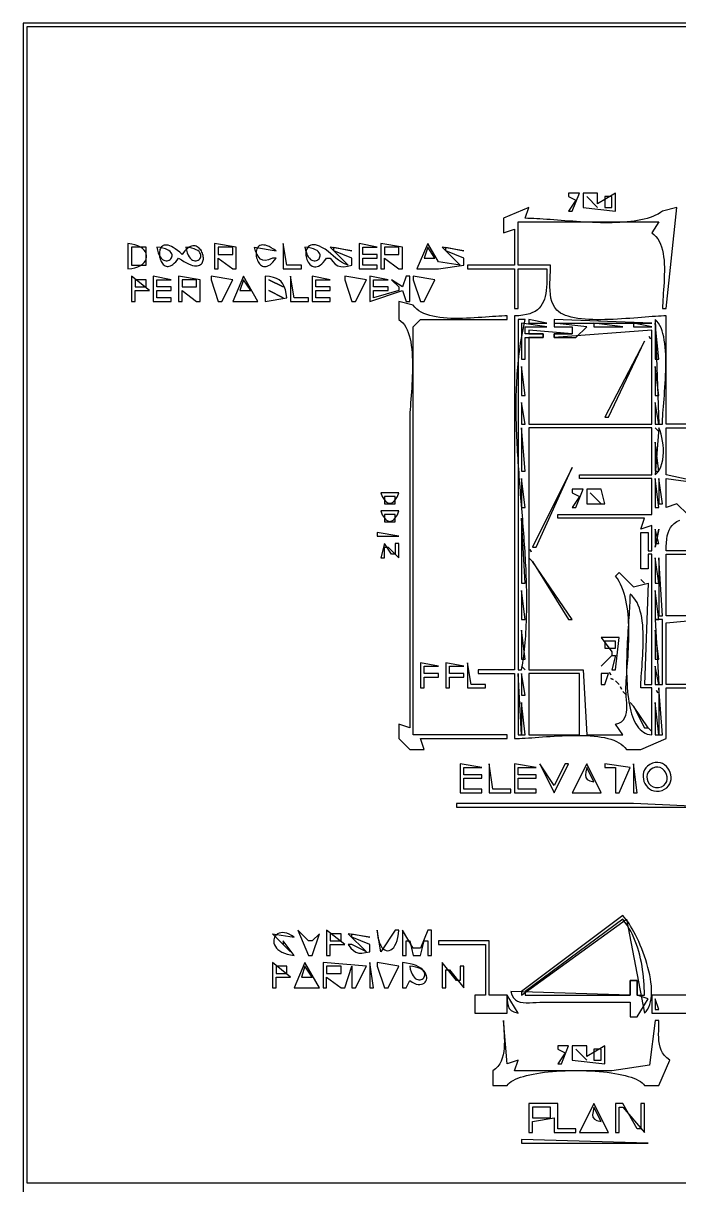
# Model space of a CAD drawing. Extents: x 0 to 2384, y 0 to 1684.
# Drawn here: x 482 to 663.5, y 1191.5 to 1513 of the extents above; entities that cross this region are included whole.
import ezdxf

# ---------------------------------------------------------------- set-up
doc = ezdxf.new("R2010")
doc.units = 0
doc.layers.add('C251', color=251, linetype='CONTINUOUS')
doc.layers.add('C7', color=7, linetype='CONTINUOUS')

msp = doc.modelspace()

# ---------------------------------------------------------------- linework, layer by layer
at = {"layer": 'C251'}
for points in [[(620, 1430), (620, 1420), (621, 1420), (621, 1426), (626, 1426), (626, 1427), (621, 1427), (621, 1429), (627, 1429), (620, 1430)], [(629, 1430), (629, 1429), (634, 1429), (634, 1427), (629, 1427), (629, 1426), (635, 1426), (638, 1429), (629, 1430)], [(640, 1430), (640, 1429), (648, 1429), (640, 1430)], [(651, 1430), (651, 1429), (656, 1429), (651, 1430)], [(657, 1430), (657, 1420), (658, 1420), (657, 1430)], [(654, 1425), (643, 1404), (644, 1404), (654, 1425)], [(655.3333, 1426.3334), (655.6667, 1425.6666), (655.3333, 1426.3334)], [(620, 1418), (620, 1410), (621, 1410), (620, 1418)], [(657, 1418), (657, 1410), (658, 1410), (657, 1418)], [(620, 1408), (620, 1402), (621, 1402), (620, 1408)], [(657, 1408), (657, 1402), (658, 1402), (657, 1408)], [(620, 1401), (620, 1389), (621, 1389), (620, 1401)], [(657, 1401), (658, 1400), (657, 1401)], [(657, 1397), (657, 1389), (658, 1389), (657, 1397)], [(634, 1390), (623, 1368), (624, 1368), (634, 1390)], [(620, 1387), (620, 1379), (621, 1379), (620, 1387)], [(657, 1387), (657, 1379), (658, 1379), (657, 1387)], [(620, 1376), (620, 1358), (621, 1358), (620, 1376)], [(657, 1373), (657, 1369), (658, 1369), (657, 1373)], [(582, 1369), (581, 1365), (582, 1365), (582, 1368), (583, 1368), (586, 1365), (586, 1369), (585, 1369), (585, 1366), (584, 1366), (582, 1369)], [(622.3333, 1367.3334), (622.6667, 1366.6666), (622.3333, 1367.3334)], [(622, 1365), (623, 1364), (622, 1365)], [(623, 1364), (633, 1348), (634, 1348), (623, 1364)], [(657, 1365), (657, 1358), (658, 1358), (657, 1365)], [(620, 1356), (620, 1348), (621, 1348), (620, 1356)], [(657, 1356), (657, 1348), (658, 1348), (657, 1356)], [(620, 1345), (620, 1337), (621, 1337), (620, 1345)], [(657, 1345), (657, 1337), (658, 1337), (657, 1345)], [(620, 1335), (621, 1334), (620, 1335)], [(657, 1335), (657, 1330), (658, 1330), (657, 1335)], [(620, 1333), (620, 1327), (621, 1327), (620, 1333)], [(644.3333, 1333.3334), (644.6667, 1332.6666), (644.3333, 1333.3334)], [(646, 1331), (647, 1330), (646, 1331)], [(647.3333, 1329.3334), (647.6667, 1328.6666), (647.3333, 1329.3334)], [(648, 1328), (649, 1327), (648, 1328)], [(657.3333, 1328.3334), (657.6667, 1327.6666), (657.3333, 1328.3334)], [(620, 1325), (620, 1316), (621, 1316), (620, 1325)], [(650, 1325), (651, 1324), (650, 1325)], [(657, 1325), (657, 1316), (658, 1316), (657, 1325)], [(651, 1324), (654, 1318), (655, 1318), (651, 1324)], [(655, 1318), (656, 1317), (655, 1318)], [(648, 1266), (620, 1245), (620, 1244), (649, 1265), (654, 1239), (654.4774, 1239.4933), (654.8838, 1240.0576), (655.2218, 1240.688), (655.4943, 1241.3798), (655.7041, 1242.1279), (655.854, 1242.9277), (655.9469, 1243.7743), (655.9856, 1244.6629), (655.9729, 1245.5886), (655.9116, 1246.5465), (655.8047, 1247.5319), (655.6548, 1248.5399), (655.4648, 1249.5656), (655.2376, 1250.6043), (654.976, 1251.6511), (654.6828, 1252.7012), (654.3608, 1253.7497), (654.0128, 1254.7917), (653.6418, 1255.8226), (653.2504, 1256.8373), (652.8416, 1257.8312), (652.4181, 1258.7993), (651.9828, 1259.7368), (651.5386, 1260.6388), (651.0881, 1261.5007), (650.6344, 1262.3174), (650.1801, 1263.0842), (649.7281, 1263.7962), (649.2813, 1264.4486), (648.8425, 1265.0366), (648.4144, 1265.5553), (648, 1266)], [(597, 1259), (597, 1258), (610, 1258), (610, 1244), (607, 1244), (607, 1239), (616, 1239), (616, 1244), (611, 1244), (611, 1259), (597, 1259)], [(551, 1253), (551, 1246), (552, 1246), (552, 1249), (556, 1249), (551, 1253)], [(560, 1253), (557, 1246), (558, 1246), (563, 1246), (564, 1246), (560, 1253)], [(565, 1253), (565, 1246), (566, 1246), (566, 1249), (570, 1246), (571, 1246), (573, 1252), (573, 1246), (574, 1246), (577, 1252), (565, 1253)], [(578, 1253), (578, 1246), (579, 1246), (578, 1253)], [(580, 1253), (580, 1252), (582, 1246), (583, 1246), (586, 1252), (580, 1253)], [(587, 1253), (587, 1246), (588, 1246), (589, 1248), (589.6435, 1247.5817), (590.2526, 1247.2731), (590.8239, 1247.0665), (591.3539, 1246.9544), (591.8393, 1246.9292), (592.2768, 1246.9833), (592.663, 1247.1091), (592.9945, 1247.2991), (593.268, 1247.5457), (593.48, 1247.8413), (593.6272, 1248.1783), (593.7063, 1248.5491), (593.7139, 1248.9462), (593.6466, 1249.3619), (593.501, 1249.7888), (593.2738, 1250.2192), (592.9615, 1250.6455), (592.561, 1251.0601), (592.0687, 1251.4555), (591.4813, 1251.8242), (590.7954, 1252.1584), (590.0077, 1252.4507), (589.1148, 1252.6934), (588.1134, 1252.879), (587, 1253)], [(598, 1253), (598, 1246), (599, 1246), (599, 1251), (600, 1251), (604, 1246), (604, 1252), (603, 1252), (603, 1248), (602, 1248), (598, 1253)], [(616, 1244), (616.0261, 1242.8148), (616.0886, 1241.814), (616.2461, 1240.9813), (616.5573, 1240.3), (617.0809, 1239.7537), (617.8755, 1239.3258), (619, 1239), (616, 1244)], [(656, 1244), (656, 1239), (666, 1239), (666, 1244), (656, 1244)], [(657, 1243), (657, 1240), (658, 1240), (657, 1243)]]:
    msp.add_lwpolyline(points, dxfattribs=at)
at = {"layer": 'C7'}
for points in [[(482, 1513), (482, 449), (842, 449), (842, 1513), (482, 1513)], [(483, 1512), (483, 1192), (841, 1192), (841, 1512), (483, 1512)], [(633, 1466), (633, 1465), (635, 1464), (633, 1461), (634, 1461), (636, 1466), (633, 1466)], [(637, 1466), (637, 1462), (646, 1461), (646, 1466), (641, 1463), (641, 1466), (637, 1466)], [(638, 1465), (641, 1462), (638, 1465)], [(643, 1465), (643, 1462), (645, 1462), (645, 1465), (643, 1465)], [(629.7423, 1433.6033), (629.1666, 1434.3108), (628.7131, 1435.1138), (628.3686, 1435.9973), (628.1197, 1436.9465), (627.9533, 1437.9466), (627.8561, 1438.9828), (627.8148, 1440.0402), (627.8161, 1441.1039), (627.847, 1442.1593), (627.894, 1443.1914), (627.944, 1444.1854), (627.9838, 1445.1266), (628, 1446), (619, 1446), (619, 1458), (658, 1458), (656, 1455), (656.6309, 1454.5235), (657.1857, 1453.9674), (657.6688, 1453.3379), (658.0845, 1452.6411), (658.4373, 1451.8831), (658.7314, 1451.07), (658.9714, 1450.2079), (659.1615, 1449.3031), (659.3062, 1448.3615), (659.4098, 1447.3894), (659.4767, 1446.3928), (659.5113, 1445.3779), (659.5179, 1444.3509), (659.501, 1443.3177), (659.4649, 1442.2846), (659.4141, 1441.2577), (659.3528, 1440.2431), (659.2854, 1439.2469), (659.2165, 1438.2753), (659.1502, 1437.3343), (659.091, 1436.4302), (659.0434, 1435.569), (659.0115, 1434.7569), (659, 1434), (660, 1434), (663, 1462), (659, 1461), (658.3977, 1460.5798), (657.749, 1460.1946), (657.0561, 1459.8432), (656.3214, 1459.5244), (655.547, 1459.2367), (654.7353, 1458.9791), (653.8884, 1458.7502), (653.0086, 1458.5487), (652.0982, 1458.3733), (651.1595, 1458.2229), (650.1947, 1458.0961), (649.206, 1457.9917), (648.1957, 1457.9083), (647.1661, 1457.8448), (646.1194, 1457.7999), (645.0579, 1457.7722), (643.9839, 1457.7606), (642.8995, 1457.7638), (641.807, 1457.7804), (640.7088, 1457.8092), (639.607, 1457.849), (638.5039, 1457.8985), (637.4018, 1457.9564), (636.3029, 1458.0215), (635.2095, 1458.0924), (634.1238, 1458.168), (633.0482, 1458.2469), (631.9847, 1458.3278), (630.9358, 1458.4096), (629.9036, 1458.4909), (628.8905, 1458.5705), (627.8986, 1458.6471), (626.9302, 1458.7195), (625.9876, 1458.7863), (625.0731, 1458.8463), (624.1889, 1458.8982), (623.3372, 1458.9408), (622.5203, 1458.9728), (621.7405, 1458.993), (621, 1459), (622, 1462), (615, 1459)], [(615, 1459), (615, 1455), (618, 1456), (618, 1446), (605, 1446), (605, 1445), (618, 1445), (618, 1434), (619, 1434), (619, 1445), (627, 1445), (626.9991, 1443.9014), (626.9929, 1442.8418), (626.9753, 1441.8224), (626.9406, 1440.8448), (626.8828, 1439.9104), (626.796, 1439.0206), (626.6743, 1438.1768), (626.5118, 1437.3804), (626.3025, 1436.633), (626.0407, 1435.9359), (625.7204, 1435.2906), (625.3356, 1434.6984), (624.8805, 1434.161), (624.3492, 1433.6795), (623.7358, 1433.2556), (623.0343, 1432.8906), (622.2389, 1432.586), (621.3437, 1432.3432), (620.3427, 1432.1637), (619.2301, 1432.0488), (618, 1432), (618, 1334), (608, 1334), (608, 1333), (618, 1333), (618, 1315), (618.6626, 1315.0084), (619.3863, 1315.0323), (620.1665, 1315.0697), (620.9992, 1315.1186), (621.8799, 1315.177), (622.8044, 1315.2428), (623.7683, 1315.3142), (624.7674, 1315.389), (625.7973, 1315.4653), (626.8538, 1315.5411), (627.9326, 1315.6144), (629.0293, 1315.6832), (630.1397, 1315.7454), (631.2594, 1315.7991), (632.3842, 1315.8423), (633.5098, 1315.873), (634.6319, 1315.8891), (635.7461, 1315.8887), (636.8481, 1315.8697), (637.9338, 1315.8302), (638.9987, 1315.7682), (640.0386, 1315.6816), (641.0492, 1315.5685), (642.0261, 1315.4269), (642.9651, 1315.2546), (643.8619, 1315.0499), (644.7121, 1314.8106), (645.5115, 1314.5347), (646.2558, 1314.2203), (646.9407, 1313.8654), (647.5618, 1313.4679), (648.115, 1313.0258), (648.5958, 1312.5371), (649, 1312), (650, 1312), (653, 1312), (660, 1315), (660, 1329), (670, 1329)], [(511, 1452), (511, 1445), (512.0303, 1445.1279), (512.9463, 1445.336), (513.7477, 1445.6149), (514.4346, 1445.955), (515.0071, 1446.347), (515.465, 1446.7814), (515.8085, 1447.2489), (516.0375, 1447.7399), (516.152, 1448.245), (516.152, 1448.7549), (516.0375, 1449.26), (515.8085, 1449.751), (515.4651, 1450.2185), (515.0071, 1450.6529), (514.4346, 1451.0449), (513.7477, 1451.385), (512.9463, 1451.6639), (512.0304, 1451.872), (511, 1452)], [(512, 1451), (512, 1446), (516, 1446), (516, 1451), (512, 1451)], [(519, 1451), (519.1741, 1450.1591), (519.3913, 1449.4395), (519.6447, 1448.8345), (519.9278, 1448.3372), (520.2335, 1447.9409), (520.5553, 1447.6388), (520.8862, 1447.4239), (521.2196, 1447.2896), (521.5486, 1447.2291), (521.8664, 1447.2355), (522.1664, 1447.3021), (522.4417, 1447.422), (522.6855, 1447.5885), (522.891, 1447.7947), (523.0516, 1448.0339), (523.1603, 1448.2992), (523.2105, 1448.5839), (523.1953, 1448.8812), (523.108, 1449.1842), (522.9418, 1449.4862), (522.69, 1449.7803), (522.3456, 1450.0599), (521.9021, 1450.3179), (521.3525, 1450.5478), (520.6901, 1450.7426), (519.9082, 1450.8956), (519, 1451)], [(525, 1448), (525.779, 1447.4706), (526.5048, 1447.024), (527.1785, 1446.6557), (527.8014, 1446.3618), (528.3746, 1446.138), (528.8995, 1445.9801), (529.3772, 1445.884), (529.809, 1445.8455), (530.1961, 1445.8604), (530.5399, 1445.9246), (530.8414, 1446.0338), (531.1019, 1446.1839), (531.3227, 1446.3707), (531.5051, 1446.5901), (531.6502, 1446.8378), (531.7592, 1447.1098), (531.8335, 1447.4017), (531.8742, 1447.7096), (531.8826, 1448.0291), (531.86, 1448.3561), (531.8075, 1448.6864), (531.7263, 1449.0159), (531.6179, 1449.3404), (531.4832, 1449.6556), (531.3237, 1449.9575), (531.1406, 1450.2419), (530.935, 1450.5045), (530.7082, 1450.7413), (530.4614, 1450.948), (530.1959, 1451.1204), (529.913, 1451.2545), (529.6138, 1451.3459), (529.2996, 1451.3906), (528.9716, 1451.3844), (528.631, 1451.323), (528.2792, 1451.2024), (527.9173, 1451.0183), (527.5466, 1450.7666), (527.1682, 1450.4431), (526.7835, 1450.0436), (526.3937, 1449.5639), (526, 1449), (525.3228, 1449.6104), (524.6888, 1450.1301), (524.0971, 1450.5636), (523.5467, 1450.9154), (523.037, 1451.1899), (522.567, 1451.3916), (522.1359, 1451.525), (521.7428, 1451.5946), (521.387, 1451.6048), (521.0675, 1451.5602), (520.7835, 1451.4652), (520.5342, 1451.3244), (520.3188, 1451.1421), (520.1363, 1450.923), (519.986, 1450.6714), (519.867, 1450.3918), (519.7785, 1450.0888), (519.7196, 1449.7668), (519.6894, 1449.4303), (519.6872, 1449.0837), (519.7121, 1448.7317), (519.7633, 1448.3786), (519.8398, 1448.0289), (519.9409, 1447.6871), (520.0657, 1447.3577), (520.2134, 1447.0453), (520.3832, 1446.7541), (520.5741, 1446.4889), (520.7854, 1446.2539), (521.0161, 1446.0538), (521.2656, 1445.893), (521.5328, 1445.776), (521.8171, 1445.7072), (522.1174, 1445.6912), (522.4331, 1445.7324), (522.7632, 1445.8353), (523.1069, 1446.0044), (523.4634, 1446.2442), (523.8317, 1446.5592), (524.2112, 1446.9538), (524.6009, 1447.4326), (525, 1448)], [(527, 1451), (527.1741, 1450.1591), (527.3913, 1449.4395), (527.6447, 1448.8345), (527.9278, 1448.3372), (528.2335, 1447.9409), (528.5553, 1447.6388), (528.8862, 1447.4239), (529.2196, 1447.2896), (529.5486, 1447.2291), (529.8665, 1447.2355), (530.1664, 1447.3021), (530.4417, 1447.422), (530.6855, 1447.5885), (530.8911, 1447.7947), (531.0516, 1448.0339), (531.1604, 1448.2992), (531.2105, 1448.5839), (531.1954, 1448.8812), (531.1081, 1449.1842), (530.9419, 1449.4862), (530.69, 1449.7803), (530.3457, 1450.0599), (529.9021, 1450.3179), (529.3525, 1450.5478), (528.6902, 1450.7426), (527.9082, 1450.8956), (527, 1451)], [(535, 1452), (535, 1445), (536, 1445), (536, 1448), (540, 1445), (541, 1445), (541, 1451), (535, 1452)], [(536, 1451), (536, 1449), (540, 1449), (540, 1451), (536, 1451)], [(552, 1448), (551, 1448), (549.9539, 1447.5133), (549.071, 1447.3215), (548.3298, 1447.4001), (547.7089, 1447.725), (547.1869, 1448.2717), (546.7424, 1449.016), (546.3538, 1449.9335), (546, 1451), (552, 1450), (551.3082, 1450.4858), (550.668, 1450.8777), (550.0782, 1451.1812), (549.5375, 1451.4015), (549.0449, 1451.5442), (548.5992, 1451.6147), (548.1991, 1451.6182), (547.8435, 1451.5602), (547.5311, 1451.4462), (547.2609, 1451.2814), (547.0316, 1451.0714), (546.8421, 1450.8215), (546.6912, 1450.537), (546.5776, 1450.2235), (546.5003, 1449.8862), (546.458, 1449.5307), (546.4495, 1449.1622), (546.4737, 1448.7862), (546.5294, 1448.4081), (546.6154, 1448.0333), (546.7305, 1447.6671), (546.8736, 1447.315), (547.0435, 1446.9824), (547.2389, 1446.6747), (547.4587, 1446.3972), (547.7018, 1446.1554), (547.9669, 1445.9546), (548.2528, 1445.8003), (548.5585, 1445.6979), (548.8826, 1445.6527), (549.224, 1445.6702), (549.5816, 1445.7557), (549.9542, 1445.9146), (550.3405, 1446.1524), (550.7394, 1446.4744), (551.1498, 1446.8861), (551.5703, 1447.3928), (552, 1448)], [(554, 1452), (554, 1445), (559, 1445), (559, 1446), (555, 1446), (554, 1452)], [(560, 1451), (560.1741, 1450.1591), (560.3913, 1449.4395), (560.6447, 1448.8345), (560.9278, 1448.3372), (561.2335, 1447.9409), (561.5553, 1447.6387), (561.8862, 1447.4239), (562.2196, 1447.2896), (562.5486, 1447.2291), (562.8665, 1447.2355), (563.1664, 1447.3021), (563.4417, 1447.422), (563.6855, 1447.5884), (563.8911, 1447.7947), (564.0516, 1448.0339), (564.1604, 1448.2992), (564.2105, 1448.5839), (564.1954, 1448.8812), (564.1081, 1449.1842), (563.9419, 1449.4862), (563.69, 1449.7803), (563.3457, 1450.0598), (562.9021, 1450.3179), (562.3525, 1450.5478), (561.6902, 1450.7426), (560.9082, 1450.8956), (560, 1451)], [(566, 1448), (567, 1448), (567.7171, 1447.0114), (568.4119, 1446.3119), (569.1257, 1445.8686), (569.9, 1445.6486), (570.7762, 1445.619), (571.7957, 1445.7471), (573, 1446), (573, 1448), (568, 1450), (568, 1451), (573, 1450), (567, 1451), (572, 1446), (570.988, 1446.3818), (570.0964, 1446.8509), (569.2947, 1447.3879), (568.5527, 1447.9736), (567.8402, 1448.5887), (567.127, 1449.2139), (566.3826, 1449.8299), (565.577, 1450.4176), (564.6798, 1450.9576), (564.0264, 1451.2736), (563.431, 1451.4956), (562.892, 1451.6302), (562.408, 1451.6838), (561.9773, 1451.663), (561.5986, 1451.5743), (561.2704, 1451.4242), (560.991, 1451.2193), (560.7591, 1450.9661), (560.5732, 1450.671), (560.4317, 1450.3407), (560.3331, 1449.9815), (560.276, 1449.6002), (560.2589, 1449.2031), (560.2802, 1448.7967), (560.3384, 1448.3877), (560.4322, 1447.9826), (560.5598, 1447.5878), (560.72, 1447.2098), (560.9111, 1446.8553), (561.1317, 1446.5307), (561.3803, 1446.2425), (561.6553, 1445.9972), (561.9553, 1445.8015), (562.2788, 1445.6617), (562.6243, 1445.5845), (562.9903, 1445.5763), (563.3752, 1445.6437), (563.7777, 1445.7932), (564.1961, 1446.0312), (564.6291, 1446.3644), (565.075, 1446.7993), (565.5325, 1447.3423), (566, 1448)], [(575, 1452), (575, 1445), (580, 1445), (580, 1446), (576, 1446), (576, 1448), (580, 1448), (580, 1449), (576, 1449), (576, 1451), (580, 1451), (575, 1452)], [(581, 1452), (581, 1445), (582, 1445), (582, 1448), (586, 1445), (587, 1445), (587, 1451), (581, 1452)], [(582, 1451), (582, 1449), (586, 1449), (586, 1451), (582, 1451)], [(594, 1452), (591, 1445), (592, 1445), (597, 1445), (604, 1446), (604, 1448), (599, 1450), (599, 1451), (604, 1450), (598, 1451), (603, 1446), (597, 1447), (594, 1452)], [(594, 1451), (593, 1448), (596, 1448), (594, 1451)], [(512, 1443), (512, 1436), (513, 1436), (513, 1439), (517, 1439), (512, 1443)], [(513, 1442), (513, 1440), (516, 1440), (516, 1442), (513, 1442)], [(518, 1443), (518, 1436), (523, 1436), (523, 1437), (519, 1437), (519, 1439), (523, 1439), (523, 1440), (519, 1440), (519, 1442), (523, 1442), (518, 1443)], [(525, 1443), (525, 1436), (526, 1436), (526, 1439), (530, 1436), (531, 1436), (531, 1442), (525, 1443)], [(526, 1442), (526, 1440), (530, 1440), (530, 1442), (526, 1442)], [(534, 1443), (534, 1442), (536, 1436), (537, 1436), (540, 1442), (534, 1443)], [(543, 1443), (540, 1436), (541, 1436), (546, 1436), (547, 1436), (543, 1443)], [(543, 1442), (542, 1439), (545, 1439), (543, 1442)], [(549, 1443), (549, 1436), (555, 1437), (554.8136, 1438.1924), (554.5809, 1439.2248), (554.2847, 1440.1078), (553.908, 1440.8521), (553.4336, 1441.4683), (552.8446, 1441.967), (552.1238, 1442.3589), (551.2541, 1442.6546), (550.2185, 1442.8647), (549, 1443)], [(550, 1442), (554, 1440), (550, 1442)], [(556, 1443), (556, 1436), (561, 1436), (561, 1437), (557, 1437), (556, 1443)], [(562, 1443), (562, 1436), (567, 1436), (567, 1437), (563, 1437), (563, 1439), (567, 1439), (567, 1440), (563, 1440), (563, 1442), (567, 1442), (562, 1443)], [(571, 1443), (571, 1442), (573, 1436), (574, 1436), (577, 1442), (571, 1443)], [(578, 1443), (578, 1436), (587, 1439), (588, 1436), (589, 1436), (589, 1443), (588, 1443), (587, 1440), (584, 1442), (586, 1440), (586, 1439), (579, 1437), (579, 1439), (583, 1439), (583, 1440), (579, 1440), (579, 1442), (583, 1442), (578, 1443)], [(590, 1443), (590, 1442), (592, 1436), (593, 1436), (596, 1442), (590, 1443)], [(550, 1439), (554, 1437), (550, 1439)], [(586, 1436), (586, 1431), (586.5604, 1430.5773), (587.0661, 1430.076), (587.5195, 1429.5009), (587.9231, 1428.8566), (588.2794, 1428.1481), (588.5907, 1427.3803), (588.8596, 1426.5579), (589.0886, 1425.6857), (589.28, 1424.7686), (589.4364, 1423.8114), (589.5603, 1422.819), (589.6541, 1421.7961), (589.7203, 1420.7476), (589.7613, 1419.6784), (589.7796, 1418.5932), (589.7777, 1417.4969), (589.7581, 1416.3943), (589.7231, 1415.2902), (589.6753, 1414.1894), (589.6172, 1413.0969), (589.5512, 1412.0174), (589.4798, 1410.9557), (589.4054, 1409.9167), (589.3305, 1408.9052), (589.2576, 1407.926), (589.1892, 1406.9839), (589.1276, 1406.0839), (589.0755, 1405.2306), (589.0352, 1404.429), (589.0092, 1403.6838), (589, 1403), (589, 1318), (586, 1319), (586, 1315), (589, 1312), (593, 1312), (592, 1315), (616, 1315), (616, 1316), (590, 1316), (590, 1429), (592, 1431), (616, 1431), (616, 1432), (615.2957, 1431.9901), (614.5312, 1431.9625), (613.7115, 1431.9199), (612.8419, 1431.8654), (611.9275, 1431.8016), (610.9734, 1431.7316), (609.9849, 1431.6582), (608.9672, 1431.5842), (607.9254, 1431.5126), (606.8646, 1431.4462), (605.7901, 1431.3879), (604.7071, 1431.3406), (603.6207, 1431.3071), (602.536, 1431.2903), (601.4584, 1431.2931), (600.3928, 1431.3184), (599.3446, 1431.3691), (598.3188, 1431.4479), (597.3208, 1431.5579), (596.3555, 1431.7018), (595.4283, 1431.8825), (594.5443, 1432.103), (593.7086, 1432.3661), (592.9264, 1432.6746), (592.203, 1433.0315), (591.5435, 1433.4396), (590.953, 1433.9018), (590.4368, 1434.4209), (590, 1435), (586, 1436)], [(619, 1431), (619, 1334), (620, 1334), (620.1536, 1334.9381), (620.2972, 1335.8784), (620.4312, 1336.8208), (620.5556, 1337.7652), (620.6707, 1338.7116), (620.7768, 1339.66), (620.874, 1340.6102), (620.9625, 1341.5622), (621.0426, 1342.5161), (621.1144, 1343.4717), (621.1783, 1344.4291), (621.2344, 1345.3881), (621.2829, 1346.3487), (621.324, 1347.3109), (621.358, 1348.2746), (621.3851, 1349.2399), (621.4055, 1350.2065), (621.4193, 1351.1746), (621.4269, 1352.144), (621.4285, 1353.1147), (621.4241, 1354.0867), (621.4142, 1355.0598), (621.3988, 1356.0342), (621.3782, 1357.0097), (621.3527, 1357.9862), (621.3224, 1358.9638), (621.2875, 1359.9424), (621.2482, 1360.9219), (621.2049, 1361.9023), (621.1576, 1362.8836), (621.1067, 1363.8657), (621.0523, 1364.8485), (620.9946, 1365.8321), (620.9339, 1366.8164), (620.8703, 1367.8012), (620.8041, 1368.7867), (620.7356, 1369.7726), (620.6648, 1370.7591), (620.5921, 1371.746), (620.5176, 1372.7334), (620.4416, 1373.7211), (620.3643, 1374.709), (620.2859, 1375.6973), (620.2065, 1376.6858), (620.1265, 1377.6744), (620.0461, 1378.6632), (619.9654, 1379.6521), (619.8847, 1380.641), (619.8042, 1381.6299), (619.724, 1382.6188), (619.6445, 1383.6076), (619.5659, 1384.5962), (619.4883, 1385.5846), (619.4119, 1386.5728), (619.337, 1387.5608), (619.2639, 1388.5484), (619.1926, 1389.5356), (619.1235, 1390.5224), (619.0567, 1391.5088), (618.9925, 1392.4947), (618.9311, 1393.48), (618.8726, 1394.4648), (618.8174, 1395.4489), (618.7656, 1396.4323), (618.7174, 1397.415), (618.6731, 1398.3969), (618.6329, 1399.378), (618.5969, 1400.3582), (618.5655, 1401.3376), (618.5387, 1402.3159), (618.5169, 1403.2933), (618.5003, 1404.2696), (618.489, 1405.2449), (618.4833, 1406.219), (618.4834, 1407.1919), (618.4894, 1408.1636), (618.5018, 1409.1341), (618.5205, 1410.1032), (618.546, 1411.071), (618.5783, 1412.0373), (618.6177, 1413.0022), (618.6644, 1413.9657), (618.7186, 1414.9275), (618.7805, 1415.8878), (618.8504, 1416.8465), (618.9285, 1417.8035), (619.015, 1418.7587), (619.11, 1419.7122), (619.2139, 1420.6639), (619.3268, 1421.6137), (619.4489, 1422.5616), (619.5806, 1423.5076), (619.7218, 1424.4516), (619.873, 1425.3936), (620.0343, 1426.3334), (620.2059, 1427.2712), (620.3881, 1428.2067), (620.581, 1429.1401), (620.7849, 1430.0712), (621, 1431), (619, 1431)], [(622, 1431), (622, 1430), (627, 1430), (622, 1431)], [(629, 1431), (629, 1430), (656, 1430), (629, 1431)], [(669, 1402), (660, 1402), (660, 1432), (659.3513, 1431.9908), (658.6346, 1431.9649), (657.8547, 1431.9241), (657.0166, 1431.8706), (656.125, 1431.8064), (655.185, 1431.7337), (654.2014, 1431.6545), (653.1791, 1431.5708), (652.1229, 1431.4847), (651.0378, 1431.3983), (649.9287, 1431.3136), (648.8004, 1431.2328), (647.6578, 1431.1579), (646.5059, 1431.0909), (645.3495, 1431.0339), (644.1934, 1430.9891), (643.0427, 1430.9583), (641.9022, 1430.9439), (640.7767, 1430.9477), (639.6712, 1430.9719), (638.5906, 1431.0185), (637.5397, 1431.0896), (636.5234, 1431.1873), (635.5467, 1431.3136), (634.6143, 1431.4707), (633.7313, 1431.6605), (632.9024, 1431.8851), (632.1327, 1432.1467), (631.4269, 1432.4472), (630.79, 1432.7888), (630.2268, 1433.1735), (629.7423, 1433.6034)], [(657, 1431), (658, 1402), (659, 1402), (659.0092, 1402.675), (659.0353, 1403.4158), (659.0762, 1404.2173), (659.1294, 1405.0746), (659.1928, 1405.9825), (659.2641, 1406.9361), (659.3411, 1407.9305), (659.4214, 1408.9606), (659.5028, 1410.0213), (659.5831, 1411.1078), (659.6599, 1412.2149), (659.7311, 1413.3378), (659.7944, 1414.4713), (659.8475, 1415.6105), (659.8881, 1416.7505), (659.914, 1417.886), (659.923, 1419.0123), (659.9127, 1420.1243), (659.8809, 1421.2169), (659.8253, 1422.2852), (659.7438, 1423.3241), (659.6339, 1424.3288), (659.4936, 1425.2941), (659.3204, 1426.215), (659.1122, 1427.0866), (658.8666, 1427.9039), (658.5815, 1428.6618), (658.2545, 1429.3554), (657.8834, 1429.9796), (657.466, 1430.5294), (657, 1431)], [(622, 1428), (622, 1427), (626, 1427), (626, 1426), (622, 1426), (622, 1402), (656, 1402), (656, 1428), (629, 1426), (629, 1427), (634, 1427), (622, 1428)], [(622, 1401), (622, 1334), (637, 1334), (638, 1316), (648, 1316), (646, 1319), (646.8982, 1319.2787), (647.6132, 1319.6791), (648.1641, 1320.1883), (648.5699, 1320.793), (648.8498, 1321.4803), (649.023, 1322.2371), (649.1085, 1323.0502), (649.1256, 1323.9066), (649.0932, 1324.7932), (649.0307, 1325.697), (648.9571, 1326.6049), (648.8915, 1327.5037), (648.8531, 1328.3805), (648.8611, 1329.2222)], [(648.861, 1329.2221), (648.9055, 1330.0951), (648.9593, 1330.9945), (649.0207, 1331.9182), (649.0878, 1332.8642), (649.1588, 1333.8304), (649.232, 1334.8148), (649.3055, 1335.8152), (649.3776, 1336.8295), (649.4463, 1337.8559), (649.5101, 1338.8921), (649.567, 1339.936), (649.6153, 1340.9857), (649.6531, 1342.0391), (649.6787, 1343.0941), (649.6902, 1344.1486), (649.686, 1345.2005), (649.6641, 1346.2479), (649.6228, 1347.2886), (649.5603, 1348.3205), (649.4747, 1349.3416), (649.3644, 1350.3499), (649.2275, 1351.3432), (649.0621, 1352.3195), (648.8666, 1353.2768), (648.6391, 1354.2129), (648.3778, 1355.1257), (648.0809, 1356.0134), (647.7467, 1356.8736), (647.3732, 1357.7045), (646.9588, 1358.5039), (646.5017, 1359.2697), (646, 1360), (647, 1361), (651, 1357), (655, 1358), (654, 1330), (656, 1330), (656, 1366), (655, 1366), (655, 1362), (653, 1362), (653, 1372), (655, 1372), (655, 1367), (656, 1367), (656, 1374), (653, 1373), (654, 1376), (630, 1376), (630, 1377), (656, 1377), (656, 1387), (636, 1387), (636, 1388), (656, 1388), (656, 1401), (622, 1401)], [(658, 1401), (657, 1388), (657.6194, 1388.6472), (658.1294, 1389.397), (658.5362, 1390.2347), (658.8461, 1391.1453), (659.0654, 1392.114), (659.2004, 1393.126), (659.2573, 1394.1665), (659.2426, 1395.2205), (659.1624, 1396.2734), (659.023, 1397.3102), (658.8308, 1398.316), (658.5921, 1399.2762), (658.313, 1400.1758), (658, 1401)], [(674, 1385), (660, 1388), (660, 1401), (669, 1401)], [(658, 1387), (658, 1380), (659, 1380), (658, 1387)], [(666, 1377), (663, 1380), (660, 1379), (660, 1387), (675, 1385)], [(581, 1383), (581.4159, 1381.9621), (581.8878, 1381.1549), (582.4018, 1380.5784), (582.9439, 1380.2325), (583.4999, 1380.1172), (584.056, 1380.2325), (584.598, 1380.5784), (585.112, 1381.155), (585.584, 1381.9622), (586, 1383), (581, 1383)], [(634, 1384), (634, 1383), (636, 1382), (634, 1379), (635, 1379), (637, 1384), (634, 1384)], [(638, 1384), (638, 1380), (643, 1380), (642, 1384), (638, 1384)], [(639, 1383), (642, 1380), (639, 1383)], [(582, 1382), (582, 1380), (585, 1380), (585, 1382), (582, 1382)], [(581, 1378), (581.4159, 1376.9621), (581.8878, 1376.155), (582.4019, 1375.5784), (582.9439, 1375.2325), (583.5, 1375.1172), (584.056, 1375.2325), (584.598, 1375.5785), (585.1121, 1376.155), (585.584, 1376.9622), (586, 1378), (581, 1378)], [(582, 1377), (582, 1375), (585, 1375), (585, 1377), (582, 1377)], [(658, 1373), (657, 1368), (658, 1373)], [(670, 1367), (660, 1367), (660.0241, 1368.1218), (660.0771, 1369.1761), (660.171, 1370.1616), (660.3178, 1371.0773), (660.5295, 1371.9221), (660.8181, 1372.695), (661.1956, 1373.3948), (661.674, 1374.0206), (662.2654, 1374.5711), (662.9816, 1375.0454), (663.8348, 1375.4424)], [(580, 1372), (580, 1371), (586, 1371), (580, 1372)], [(658, 1365), (658, 1349), (659, 1349), (658, 1365)], [(670, 1349), (660, 1349), (660, 1366), (670, 1366)], [(653, 1359), (654, 1358), (653, 1359)], [(650, 1355), (649.9945, 1354.4566), (649.9788, 1353.8625), (649.9539, 1353.2204), (649.9207, 1352.5328), (649.8802, 1351.8022), (649.8335, 1351.0313), (649.7816, 1350.2225), (649.7253, 1349.3784), (649.6658, 1348.5017), (649.6039, 1347.5947), (649.5408, 1346.6602), (649.4774, 1345.7007), (649.4146, 1344.7187), (649.3536, 1343.7167), (649.2952, 1342.6975), (649.2405, 1341.6634), (649.1905, 1340.6171), (649.1461, 1339.5611), (649.1084, 1338.4981), (649.0783, 1337.4305), (649.0569, 1336.3609), (649.0451, 1335.2918), (649.044, 1334.2259), (649.0544, 1333.1657), (649.0775, 1332.1138), (649.1142, 1331.0726), (649.1655, 1330.0449), (649.2324, 1329.033), (649.3158, 1328.0397), (649.4169, 1327.0674), (649.5366, 1326.1188), (649.6758, 1325.1963), (649.8356, 1324.3025), (650.0169, 1323.4401), (650.2208, 1322.6115), (650.4482, 1321.8193), (650.7002, 1321.0661), (650.9777, 1320.3545), (651.2818, 1319.6869), (651.6134, 1319.066), (651.9734, 1318.4943), (652.363, 1317.9744), (652.7831, 1317.5088), (653.2347, 1317.1002), (653.7188, 1316.751), (654.2364, 1316.4638), (654.7884, 1316.2412), (655.376, 1316.0857), (656, 1316), (656, 1329), (653, 1329), (653.0095, 1329.7223), (653.0361, 1330.499), (653.0771, 1331.3254), (653.1297, 1332.197), (653.191, 1333.1089), (653.2582, 1334.0565), (653.3286, 1335.0353), (653.3993, 1336.0404), (653.4676, 1337.0674), (653.5305, 1338.1114), (653.5855, 1339.1679), (653.6295, 1340.2321), (653.6599, 1341.2995), (653.6738, 1342.3654), (653.6684, 1343.425), (653.6409, 1344.4738), (653.5886, 1345.5071), (653.5086, 1346.5202), (653.3981, 1347.5085), (653.2543, 1348.4673), (653.0744, 1349.3919), (652.8556, 1350.2777), (652.5952, 1351.12), (652.2902, 1351.9142), (651.938, 1352.6556), (651.5356, 1353.3395), (651.0804, 1353.9613), (650.5694, 1354.5164), (650, 1355)], [(657, 1348), (658, 1330), (659, 1330), (659, 1348), (657, 1348)], [(670, 1330), (660, 1330), (660, 1347), (670, 1348)], [(642, 1343), (645, 1339), (645, 1338), (642, 1335), (645, 1338), (646, 1338), (645, 1334), (646, 1334), (647, 1343), (642, 1343)], [(643, 1342), (643, 1340), (646, 1340), (646, 1342), (643, 1342)], [(592, 1336), (592, 1329), (593, 1329), (593, 1332), (597, 1332), (597, 1333), (593, 1333), (593, 1335), (597, 1335), (592, 1336)], [(599, 1336), (599, 1329), (600, 1329), (600, 1332), (604, 1332), (604, 1333), (600, 1333), (600, 1335), (604, 1335), (599, 1336)], [(605, 1336), (605, 1329), (610, 1329), (610, 1330), (606, 1330), (605, 1336)], [(619, 1333), (619, 1316), (620, 1316), (619, 1333)], [(622, 1333), (622, 1316), (636, 1316), (636, 1333), (622, 1333)], [(642, 1333), (642, 1330), (643, 1330), (644, 1333), (642, 1333)], [(644.6667, 1331.6666), (645.3333, 1331.3334), (644.6667, 1331.6666)], [(658, 1329), (658, 1316), (659, 1316), (658, 1329)], [(603, 1308), (603, 1300), (609, 1300), (609, 1301), (604, 1301), (604, 1304), (609, 1304), (609, 1305), (604, 1305), (604, 1307), (609, 1307), (603, 1308)], [(611, 1308), (611, 1300), (617, 1300), (617, 1301), (612, 1301), (611, 1308)], [(618, 1308), (618, 1300), (624, 1300), (624, 1301), (619, 1301), (619, 1304), (624, 1304), (624, 1305), (619, 1305), (619, 1307), (624, 1307), (618, 1308)], [(625, 1308), (629, 1300), (633, 1308), (632, 1308), (629, 1302), (625, 1308)], [(638, 1308), (634, 1300), (641, 1300), (642, 1300), (638, 1308)], [(638, 1307), (637.7557, 1305.8043), (637.6472, 1304.8925), (637.7459, 1304.2103), (638.1233, 1303.7035), (638.8508, 1303.3181), (640, 1303), (638, 1307)], [(643, 1308), (643, 1307), (646, 1307), (646, 1300), (647, 1300), (650, 1307), (643, 1308)], [(651, 1308), (651, 1300), (652, 1300), (651, 1308)], [(656.213, 1308.1489), (655.471, 1307.8185), (654.8612, 1307.3955), (654.3783, 1306.8955), (654.0173, 1306.3337), (653.7728, 1305.7258), (653.6398, 1305.0872), (653.613, 1304.4334), (653.6873, 1303.7798), (653.8576, 1303.142), (654.1187, 1302.5353), (654.4654, 1301.9753), (654.8925, 1301.4774), (655.395, 1301.0572), (655.9675, 1300.7301), (656.605, 1300.5115), (657.3023, 1300.417), (658.0543, 1300.462), (658.8557, 1300.662)], [(656.3032, 1306.8248), (655.5827, 1306.3514), (655.0811, 1305.7746), (654.7829, 1305.1278), (654.6726, 1304.4444), (654.7348, 1303.7576), (654.9538, 1303.101), (655.3143, 1302.5078), (655.8008, 1302.0115), (656.3978, 1301.6453), (657.0897, 1301.4428), (657.8612, 1301.4372), (658.6968, 1301.662)], [(658.8557, 1300.6619), (659.5888, 1300.9881), (660.1889, 1301.4071), (660.6615, 1301.9032), (661.0121, 1302.4613), (661.2462, 1303.0658), (661.3694, 1303.7014), (661.3872, 1304.3527), (661.3052, 1305.0043), (661.1289, 1305.6407), (660.8638, 1306.2467), (660.5155, 1306.8067), (660.0896, 1307.3055), (659.5915, 1307.7276), (659.0268, 1308.0576), (658.401, 1308.2801), (657.7198, 1308.3797), (656.9885, 1308.3411), (656.2129, 1308.1489)], [(658.6967, 1301.6619), (659.382, 1302.0487), (659.8698, 1302.5471), (660.1746, 1303.1271), (660.3106, 1303.7587), (660.2921, 1304.412), (660.1335, 1305.057), (659.8491, 1305.6638), (659.4533, 1306.2025), (658.9603, 1306.643), (658.3844, 1306.9554), (657.7401, 1307.1098), (657.0415, 1307.0763), (656.3032, 1306.8248)], [(602, 1297), (602, 1296), (673, 1296), (651, 1297), (602, 1297)], [(648, 1265), (621, 1245), (621, 1244), (650, 1244), (650, 1248), (652, 1248), (652, 1244), (654, 1244), (653.9837, 1244.9792), (653.9502, 1245.9694), (653.8985, 1246.9686), (653.8274, 1247.9748), (653.7359, 1248.986), (653.6229, 1250.0001), (653.4873, 1251.0153), (653.328, 1252.0295), (653.1438, 1253.0406), (652.9339, 1254.0467), (652.6969, 1255.0458), (652.4319, 1256.0359), (652.1378, 1257.015), (651.8134, 1257.981), (651.4577, 1258.932), (651.0697, 1259.866), (650.6481, 1260.7809), (650.192, 1261.6748), (649.7002, 1262.5456), (649.1716, 1263.3915), (648.6053, 1264.2102), (648, 1265)], [(557, 1255), (554, 1259), (554, 1258), (556, 1256), (551, 1261), (557, 1260), (556.2792, 1260.4861), (555.595, 1260.8511), (554.9503, 1261.1033), (554.3483, 1261.2511), (553.7919, 1261.3028), (553.2844, 1261.2667), (552.8287, 1261.1512), (552.428, 1260.9647), (552.0852, 1260.7154), (551.8036, 1260.4117), (551.5861, 1260.0619), (551.4359, 1259.6745), (551.3559, 1259.2577), (551.3494, 1258.8198), (551.4193, 1258.3692), (551.5687, 1257.9143), (551.8008, 1257.4634), (552.1185, 1257.0247), (552.525, 1256.6068), (553.0233, 1256.2178), (553.6165, 1255.8662), (554.3077, 1255.5603), (555.1, 1255.3084), (555.9964, 1255.1188), (557, 1255)], [(558, 1262), (561, 1255), (562, 1255), (564, 1261), (562, 1259), (561, 1259), (558, 1262)], [(566, 1262), (566, 1255), (567, 1255), (567, 1258), (571, 1258), (566, 1262)], [(567, 1261), (567, 1259), (570, 1259), (570, 1261), (567, 1261)], [(572, 1261), (577, 1256), (573, 1258), (572, 1258), (572.7171, 1257.0114), (573.4119, 1256.3119), (574.1257, 1255.8686), (574.9, 1255.6486), (575.7762, 1255.619), (576.7957, 1255.7471), (578, 1256), (578, 1258), (573, 1260), (573, 1261), (578, 1260), (572, 1261)], [(580, 1262), (580.0746, 1260.9054), (580.2179, 1259.9272), (580.4224, 1259.0652), (580.6805, 1258.3192), (580.9847, 1257.689), (581.3277, 1257.1745), (581.7019, 1256.7753), (582.0997, 1256.4914), (582.5139, 1256.3225), (582.9367, 1256.2684), (583.3609, 1256.329), (583.7788, 1256.504), (584.183, 1256.7932), (584.566, 1257.1965), (584.9203, 1257.7136), (585.2385, 1258.3443), (585.5131, 1259.0886), (585.7365, 1259.946), (585.9013, 1260.9166), (586, 1262), (585, 1262), (581, 1256), (580, 1262)], [(587, 1262), (587, 1255), (588, 1255), (588, 1259), (589, 1259), (590, 1255), (592, 1255), (593, 1259), (594, 1259), (594, 1255), (595, 1255), (595, 1262), (594, 1262), (592, 1257), (590, 1257), (587, 1262)], [(552, 1252), (552, 1250), (555, 1250), (555, 1252), (552, 1252)], [(560, 1252), (559, 1249), (562, 1249), (560, 1252)], [(566, 1252), (566, 1250), (570, 1250), (570, 1252), (566, 1252)], [(589, 1252), (589.1741, 1251.1591), (589.3913, 1250.4395), (589.6447, 1249.8345), (589.9278, 1249.3373), (590.2335, 1248.941), (590.5553, 1248.6388), (590.8862, 1248.424), (591.2196, 1248.2897), (591.5486, 1248.2292), (591.8665, 1248.2356), (592.1664, 1248.3021), (592.4417, 1248.422), (592.6855, 1248.5885), (592.8911, 1248.7947), (593.0516, 1249.0339), (593.1604, 1249.2993), (593.2105, 1249.584), (593.1954, 1249.8812), (593.1081, 1250.1842), (592.9419, 1250.4862), (592.69, 1250.7804), (592.3457, 1251.0599), (591.9021, 1251.3179), (591.3525, 1251.5478), (590.6902, 1251.7426), (589.9082, 1251.8956), (589, 1252)], [(650, 1248), (650, 1244), (617, 1245), (617.2995, 1244.0303), (617.7231, 1243.2809), (618.2579, 1242.7247), (618.891, 1242.3349), (619.6097, 1242.0844), (620.4011, 1241.9463), (621.2524, 1241.8938), (622.1507, 1241.8998), (623.0833, 1241.9375), (624.0373, 1241.9798), (625, 1242), (650, 1242), (650, 1238), (652, 1238), (655, 1243), (652, 1244), (652, 1248), (650, 1248)], [(615, 1237), (615.0146, 1236.0921), (615.0515, 1235.1531), (615.1002, 1234.1905), (615.15, 1233.2119), (615.1905, 1232.225), (615.211, 1231.2373), (615.2011, 1230.2566), (615.1501, 1229.2905), (615.0476, 1228.3464), (614.8829, 1227.4322), (614.6456, 1226.5555), (614.3251, 1225.7237), (613.9108, 1224.9447), (613.3923, 1224.226), (612.7588, 1223.5752), (612, 1223), (612, 1219), (616, 1219), (616.2929, 1219.3757), (616.6703, 1219.7336), (617.1279, 1220.0736), (617.6617, 1220.3957), (618.2676, 1220.6999), (618.9413, 1220.9862), (619.6789, 1221.2546), (620.4762, 1221.5051), (621.329, 1221.7377), (622.2333, 1221.9524), (623.185, 1222.1493), (624.1798, 1222.3282), (625.2138, 1222.4892), (626.2828, 1222.6324), (627.3826, 1222.7576), (628.5092, 1222.865), (629.6585, 1222.9545), (630.8263, 1223.026), (632.0084, 1223.0797), (633.2009, 1223.1155), (634.3996, 1223.1334), (635.6003, 1223.1334), (636.7989, 1223.1155), (637.9914, 1223.0797), (639.1736, 1223.026), (640.3413, 1222.9545), (641.4906, 1222.865), (642.6172, 1222.7576), (643.717, 1222.6324), (644.786, 1222.4892), (645.82, 1222.3282), (646.8149, 1222.1492), (647.7665, 1221.9524), (648.6708, 1221.7377), (649.5237, 1221.5051), (650.3209, 1221.2545), (651.0585, 1220.9861), (651.7323, 1220.6998), (652.3381, 1220.3957), (652.872, 1220.0736), (653.3296, 1219.7336), (653.707, 1219.3757), (654, 1219), (658, 1219), (661, 1226), (660.1974, 1226.6041), (659.5449, 1227.2684), (659.0277, 1227.9875), (658.6306, 1228.756), (658.3389, 1229.5684), (658.1374, 1230.4194), (658.0113, 1231.3035), (657.9456, 1232.2153), (657.9254, 1233.1493), (657.9357, 1234.1003), (657.9615, 1235.0626), (657.9879, 1236.031), (658, 1237), (657, 1237), (655.3966, 1224.6034), (645, 1223), (618, 1223), (619, 1226), (616, 1225), (615, 1237)], [(630, 1230), (630, 1229), (632, 1228), (630, 1225), (631, 1225), (633, 1230), (630, 1230)], [(634, 1230), (634, 1226), (643, 1225), (643, 1230), (638, 1227), (638, 1230), (634, 1230)], [(635, 1229), (638, 1226), (635, 1229)], [(640, 1229), (640, 1226), (642, 1226), (642, 1229), (640, 1229)], [(622, 1214), (622, 1206), (623, 1206), (623, 1209), (629, 1210), (629, 1206), (635, 1206), (635, 1207), (630, 1207), (630, 1214), (622, 1214)], [(623, 1213), (623, 1210), (628, 1210), (628, 1213), (623, 1213)], [(640, 1214), (636, 1206), (643, 1206), (644, 1206), (640, 1214)], [(640, 1213), (639.7557, 1211.8043), (639.6472, 1210.8925), (639.7459, 1210.2103), (640.1233, 1209.7035), (640.8508, 1209.3181), (642, 1209), (640, 1213)], [(646, 1214), (646, 1206), (647, 1206), (647, 1213), (648, 1213), (654, 1206), (654, 1214), (653, 1214), (653, 1207), (652, 1207), (648, 1214), (646, 1214)], [(620, 1204), (620, 1203), (655, 1203), (620, 1204)]]:
    msp.add_lwpolyline(points, dxfattribs=at)

doc.saveas('drawing.dxf')
